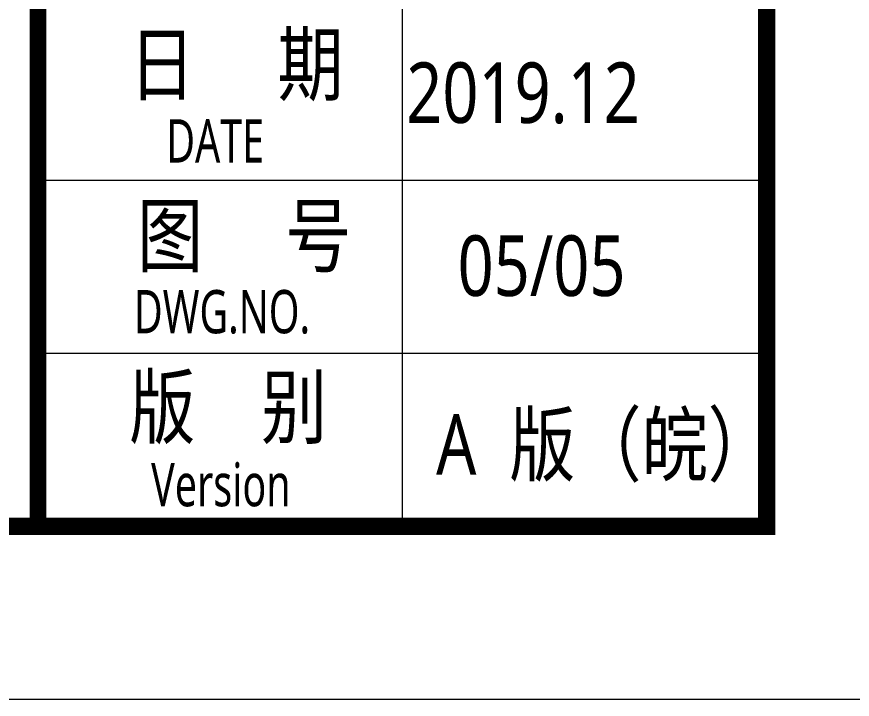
# Model space of a CAD drawing. Header units: inches. Extents: x -3733042 to -3450527, y 579159 to 997713.
# Drawn here: x -3719524 to -3718318, y 623859 to 624846 of the extents above; entities that cross this region are included whole.
import ezdxf
from ezdxf.enums import TextEntityAlignment as Align

# ---------------------------------------------------------------- set-up
doc = ezdxf.new("R2010")
doc.units = ezdxf.units.IN
doc.header["$LTSCALE"] = 1000
doc.header["$MEASUREMENT"] = 0
doc.layers.get('0').update_dxf_attribs({"lineweight": 18})
for name, color, linetype, lineweight in [('0-TK', 4, 'Continuous', 18), ('PUB_TITLE', 153, 'Continuous', 18), ('SURFACE', 255, 'Continuous', 18)]:
    doc.layers.add(name, color=color, linetype=linetype, lineweight=lineweight)
doc.styles.add('-黑体', font='', dxfattribs={"width": 0.7})
doc.styles.get('-黑体').set_extended_font_data('微软雅黑')

# ---------------------------------------------------------------- blocks, each defined once
blk = doc.blocks.new('A$C25720DE8')
at = {"layer": '0-TK'}
blk.add_lwpolyline([(81285.8, 1500, 144, 144, 0), (81285.8, 61500, 144, 144, 0)], format="xyseb", dxfattribs=at)
at = {"layer": 'PUB_TITLE'}
blk.add_lwpolyline([(89100, 0), (89100, 63000), (0, 63000), (0, 0)], close=True, dxfattribs=at)
blk.add_lwpolyline([(87600, 1500, 150, 150, 0), (87600, 61500, 150, 150, 0), (3750, 61500, 150, 150, 0), (3750, 1500, 150, 150, 0)], format="xyseb", close=True, dxfattribs=at)

msp = doc.modelspace()

# ---------------------------------------------------------------- linework, layer by layer
at = {"layer": '0-TK'}
msp.add_lwpolyline([(-3719493.9, 624109.3, 24, 24, 0), (-3719493.9, 634109.3, 24, 24, 0)], format="xyseb", dxfattribs=at)
at = {"layer": 'PUB_TITLE'}
for p, q in [((-3718967.7, 627305.4), (-3718967.7, 624109.3)), ((-3719493.9, 624609.3), (-3718441.5, 624609.3)), ((-3719493.9, 624359.3), (-3718441.5, 624359.3)), ((-3719493.9, 624109.3), (-3718441.5, 624109.3))]:
    msp.add_line(p, q, dxfattribs=at)
msp.add_lwpolyline([(-3718441.5, 624109.3, 25, 25, 0), (-3718441.5, 634109.3, 25, 25, 0), (-3732416.5, 634109.3, 25, 25, 0), (-3732416.5, 624109.3, 25, 25, 0)], format="xyseb", close=True, dxfattribs=at)

# ---------------------------------------------------------------- block references
at = {"layer": 'SURFACE', "xscale": 0.1666666666666667, "yscale": 0.1666666666666667, "zscale": 0.1666666666666667}
msp.add_blockref('A$C25720DE8', (-3733041.5, 623859.3), dxfattribs=at)

# ---------------------------------------------------------------- texts
at = {"color": 1, "style": '-黑体', "width": 0.8}
msp.add_text('2019.12', height=87.5, dxfattribs=at).set_placement((-3718961.9, 624692.2))
at = {"style": '-黑体', "width": 0.7}
for s, p in [('DATE', (-3719308.5, 624666.2)), ('DWG.NO.', (-3719355.2, 624419.5)), ('Version', (-3719330.4, 624169.5))]:
    msp.add_text(s, height=62.5, dxfattribs=at).set_placement(p, align=Align.MIDDLE_LEFT)
at = {"style": '-黑体', "width": 0.8}
msp.add_text('05/05', height=87.5, dxfattribs=at).set_placement((-3718887.8, 624442.2))
at = {"char_height": 87.5, "style": '-黑体'}
for s, insert, width, attachment_point in [('{\\W0.8;日     期}', (-3719362.1, 624772.1), 452.645, 4), ('{\\W0.8;图     号}', (-3719195.9, 624524.7), 471.337, 5), ('{\\W0.8;版    别}', (-3719219, 624276.7), 430.017, 5), ('{\\W0.8;A  版（皖）}', (-3718918.8, 624172.3), 642.879, 7)]:
    msp.add_mtext(s, dxfattribs=dict(at, insert=insert, width=width, attachment_point=attachment_point))

doc.saveas('drawing.dxf')
